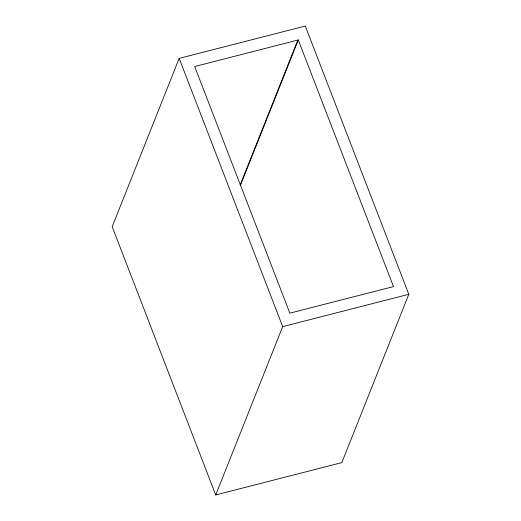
<?xml version="1.0" encoding="UTF-8"?>
<svg xmlns="http://www.w3.org/2000/svg" width="521" height="521" viewBox="0 0 521 521"><rect width="100%" height="100%" fill="white"/><g stroke="black" fill="none" stroke-linecap="round" stroke-linejoin="round"><path stroke-width="0.78" d="M179.172 58.378L112.191 226.7L215.707 494.95L341.828 462.622L408.809 294.3L305.293 26.05L179.172 58.378L282.688 326.628L215.707 494.95M240.207 184.877L297.83 40.084M240.376 185.509L298.299 39.967L194.685 66.525L289.858 313.154L393.472 286.596L298.299 39.967M282.688 326.628L408.809 294.3"/></g></svg>
